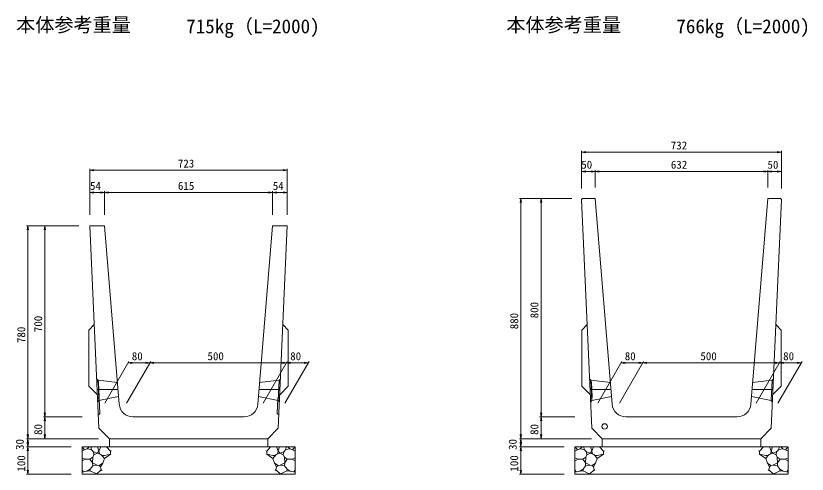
# Model space of a CAD drawing. Units: millimetres on the paper. Extents: x 0 to 841, y 0 to 594.
# Drawn here: x 187.8 to 332.7, y 121.5 to 205.5 of the extents above; entities that cross this region are included whole.
import ezdxf
from ezdxf.enums import TextEntityAlignment as Align

# ---------------------------------------------------------------- set-up
doc = ezdxf.new("R2010")
doc.units = ezdxf.units.MM
doc.linetypes.add('CHAIN', pattern=[18.5, 12, -1.5, 3.5, -1.5])
doc.linetypes.add('DASHED', pattern=[7.5, 6, -1.5])
for name, color, linetype, lineweight in [('D-STR-DIM（寸法）', 7, 'Continuous', 18), ('D-STR-STRn（構造物）', 5, 'Continuous', 18), ('D-STR（構造物外形線）', 1, 'Continuous', 18)]:
    doc.layers.add(name, color=color, linetype=linetype, lineweight=lineweight)
doc.layers.add('D-STR-TXT（文字）', color=7, linetype='Continuous')
doc.styles.add('ＭＳ ゴシック', font='')
doc.styles.get('ＭＳ ゴシック').set_extended_font_data('MS Gothic')

msp = doc.modelspace()

# ---------------------------------------------------------------- linework, layer by layer
at = {"layer": 'D-STR-DIM（寸法）'}
for p, q in [((291.398, 173.832), (291.398, 180.767)), ((291.398, 180.517), (292.148, 180.642)), ((291.398, 180.517), (291.498, 180.517)), ((292.148, 180.392), (291.398, 180.517)), ((291.498, 180.517), (327.88, 180.517)), ((327.23, 180.642), (327.98, 180.517)), ((327.98, 180.517), (327.23, 180.392)), ((327.98, 180.517), (327.88, 180.517)), ((327.98, 173.832), (327.98, 180.767)), ((201.363, 169.032), (201.363, 177.453)), ((201.363, 177.203), (202.113, 177.328)), ((201.363, 177.203), (201.463, 177.203)), ((202.113, 177.078), (201.363, 177.203)), ((201.463, 177.203), (237.413, 177.203)), ((236.763, 177.328), (237.513, 177.203)), ((237.513, 177.203), (236.763, 177.078)), ((237.513, 177.203), (237.413, 177.203)), ((237.513, 169.032), (237.513, 177.453)), ((291.398, 173.832), (291.398, 177.241)), ((291.398, 176.991), (292.148, 177.116)), ((291.398, 176.991), (291.498, 176.991)), ((292.148, 176.866), (291.398, 176.991)), ((293.789, 176.991), (291.498, 176.991)), ((293.139, 177.116), (293.889, 176.991)), ((293.889, 176.991), (293.139, 176.866)), ((293.889, 176.991), (293.789, 176.991)), ((293.889, 174.032), (293.889, 177.241)), ((293.889, 174.032), (293.889, 177.241)), ((293.889, 176.991), (294.639, 177.116)), ((293.889, 176.991), (293.989, 176.991)), ((294.639, 176.866), (293.889, 176.991)), ((325.389, 176.991), (293.989, 176.991)), ((324.739, 177.116), (325.489, 176.991)), ((325.489, 176.991), (324.739, 176.866)), ((325.489, 176.991), (325.389, 176.991)), ((325.489, 174.032), (325.489, 177.241)), ((325.489, 174.032), (325.489, 177.241)), ((325.489, 176.991), (326.239, 177.116)), ((325.489, 176.991), (325.589, 176.991)), ((326.239, 176.866), (325.489, 176.991)), ((325.589, 176.991), (327.88, 176.991)), ((327.23, 177.116), (327.98, 176.991)), ((327.98, 176.991), (327.23, 176.866)), ((327.98, 176.991), (327.88, 176.991)), ((327.98, 173.832), (327.98, 177.241)), ((201.363, 169.032), (201.363, 173.359)), ((201.363, 173.109), (202.113, 173.234)), ((201.363, 173.109), (201.463, 173.109)), ((202.113, 172.984), (201.363, 173.109)), ((203.951, 173.109), (201.463, 173.109)), ((203.301, 173.234), (204.051, 173.109)), ((204.051, 173.109), (203.301, 172.984)), ((204.051, 173.109), (203.951, 173.109)), ((204.051, 169.032), (204.051, 173.359)), ((204.051, 169.032), (204.051, 173.359)), ((204.051, 173.109), (204.801, 173.234)), ((204.051, 173.109), (204.151, 173.109)), ((204.801, 172.984), (204.051, 173.109)), ((234.726, 173.109), (204.151, 173.109)), ((234.076, 173.234), (234.826, 173.109)), ((234.826, 173.109), (234.076, 172.984)), ((234.826, 173.109), (234.726, 173.109)), ((234.826, 169.032), (234.826, 173.359)), ((234.826, 169.032), (234.826, 173.359)), ((234.826, 173.109), (235.576, 173.234)), ((234.826, 173.109), (234.926, 173.109)), ((235.576, 172.984), (234.826, 173.109)), ((237.413, 173.109), (234.926, 173.109)), ((236.763, 173.234), (237.513, 173.109)), ((237.513, 173.109), (236.763, 172.984)), ((237.513, 173.109), (237.413, 173.109)), ((237.513, 169.032), (237.513, 173.359)), ((289.589, 172.032), (280.026, 172.032)), ((280.151, 171.282), (280.276, 172.032)), ((280.276, 172.032), (280.276, 171.932)), ((280.276, 172.032), (280.401, 171.282)), ((280.276, 171.932), (280.276, 128.132)), ((289.589, 172.032), (283.719, 172.032)), ((283.844, 171.282), (283.969, 172.032)), ((283.969, 172.032), (283.969, 171.932)), ((283.969, 172.032), (284.094, 171.282)), ((283.969, 132.132), (283.969, 171.932)), ((199.363, 167.032), (189.774, 167.032)), ((189.899, 166.282), (190.024, 167.032)), ((190.024, 167.032), (190.024, 166.932)), ((190.024, 167.032), (190.149, 166.282)), ((190.024, 166.932), (190.024, 128.132)), ((199.363, 167.032), (192.873, 167.032)), ((192.998, 166.282), (193.123, 167.032)), ((193.123, 167.032), (193.123, 166.932)), ((193.123, 167.032), (193.248, 166.282)), ((193.123, 132.132), (193.123, 166.932)), ((204.093, 134.532), (208.501, 142.168)), ((208.093, 134.532), (212.501, 142.168)), ((208.093, 134.532), (212.501, 142.168)), ((208.357, 141.918), (209.107, 142.043)), ((211.607, 142.043), (212.357, 141.918)), ((212.357, 141.918), (213.107, 142.043)), ((233.093, 134.532), (237.501, 142.168)), ((233.093, 134.532), (237.501, 142.168)), ((236.607, 142.043), (237.357, 141.918)), ((237.093, 134.532), (241.501, 142.168)), ((237.357, 141.918), (238.107, 142.043)), ((240.607, 142.043), (241.357, 141.918)), ((294.344, 134.532), (298.752, 142.168)), ((298.344, 134.532), (302.752, 142.168)), ((298.344, 134.532), (302.752, 142.168)), ((298.608, 141.918), (299.358, 142.043)), ((301.858, 142.043), (302.608, 141.918)), ((302.608, 141.918), (303.358, 142.043)), ((323.344, 134.532), (327.752, 142.168)), ((323.344, 134.532), (327.752, 142.168)), ((326.858, 142.043), (327.608, 141.918)), ((327.344, 134.532), (331.752, 142.168)), ((327.608, 141.918), (328.358, 142.043)), ((330.858, 142.043), (331.608, 141.918)), ((208.357, 141.918), (208.457, 141.918)), ((209.107, 141.793), (208.357, 141.918)), ((212.257, 141.918), (208.457, 141.918)), ((212.357, 141.918), (211.607, 141.793)), ((212.357, 141.918), (212.257, 141.918)), ((212.357, 141.918), (212.457, 141.918)), ((213.107, 141.793), (212.357, 141.918)), ((212.457, 141.918), (237.257, 141.918)), ((237.357, 141.918), (236.607, 141.793)), ((237.357, 141.918), (237.257, 141.918)), ((237.357, 141.918), (237.457, 141.918)), ((238.107, 141.793), (237.357, 141.918)), ((237.457, 141.918), (241.257, 141.918)), ((241.357, 141.918), (240.607, 141.793)), ((241.357, 141.918), (241.257, 141.918)), ((298.608, 141.918), (298.708, 141.918)), ((299.358, 141.793), (298.608, 141.918)), ((302.508, 141.918), (298.708, 141.918)), ((302.608, 141.918), (301.858, 141.793)), ((302.608, 141.918), (302.508, 141.918)), ((302.608, 141.918), (302.708, 141.918)), ((303.358, 141.793), (302.608, 141.918)), ((302.708, 141.918), (327.508, 141.918)), ((327.608, 141.918), (326.858, 141.793)), ((327.608, 141.918), (327.508, 141.918)), ((327.608, 141.918), (327.708, 141.918)), ((328.358, 141.793), (327.608, 141.918)), ((327.708, 141.918), (331.508, 141.918)), ((331.608, 141.918), (330.858, 141.793)), ((331.608, 141.918), (331.508, 141.918)), ((199.928, 132.032), (192.873, 132.032)), ((199.928, 132.032), (192.873, 132.032)), ((193.123, 132.032), (192.998, 132.782)), ((192.998, 131.282), (193.123, 132.032)), ((193.248, 132.782), (193.123, 132.032)), ((193.123, 132.032), (193.123, 132.132)), ((193.123, 132.032), (193.123, 131.932)), ((193.123, 132.032), (193.248, 131.282)), ((193.123, 131.932), (193.123, 128.132)), ((290.179, 132.032), (283.719, 132.032)), ((290.179, 132.032), (283.719, 132.032)), ((283.969, 132.032), (283.844, 132.782)), ((283.844, 131.282), (283.969, 132.032)), ((284.094, 132.782), (283.969, 132.032)), ((283.969, 132.032), (283.969, 132.132)), ((283.969, 132.032), (283.969, 131.932)), ((283.969, 132.032), (284.094, 131.282)), ((283.969, 131.932), (283.969, 128.132)), ((198.015, 128.032), (189.774, 128.032)), ((202.938, 128.032), (189.774, 128.032)), ((190.024, 128.032), (189.899, 128.782)), ((189.899, 127.282), (190.024, 128.032)), ((190.149, 128.782), (190.024, 128.032)), ((190.024, 128.032), (190.024, 128.132)), ((190.024, 128.032), (190.024, 127.932)), ((190.024, 128.032), (190.149, 127.282)), ((190.024, 127.932), (190.024, 126.632)), ((202.938, 128.032), (192.873, 128.032)), ((193.123, 128.032), (192.998, 128.782)), ((193.248, 128.782), (193.123, 128.032)), ((193.123, 128.032), (193.123, 128.132)), ((288.266, 128.032), (280.026, 128.032)), ((293.189, 128.032), (280.026, 128.032)), ((280.276, 128.032), (280.151, 128.782)), ((280.151, 127.282), (280.276, 128.032)), ((280.401, 128.782), (280.276, 128.032)), ((280.276, 128.032), (280.276, 128.132)), ((280.276, 128.032), (280.276, 127.932)), ((280.276, 128.032), (280.401, 127.282)), ((280.276, 127.932), (280.276, 126.632)), ((293.189, 128.032), (283.719, 128.032)), ((283.969, 128.032), (283.844, 128.782)), ((284.094, 128.782), (283.969, 128.032)), ((283.969, 128.032), (283.969, 128.132)), ((197.938, 126.532), (189.774, 126.532)), ((197.938, 126.532), (189.774, 126.532)), ((190.024, 126.532), (189.899, 127.282)), ((189.899, 125.782), (190.024, 126.532)), ((190.149, 127.282), (190.024, 126.532)), ((190.024, 126.532), (190.024, 126.632)), ((190.024, 126.532), (190.024, 126.432)), ((190.024, 126.532), (190.149, 125.782)), ((190.024, 126.432), (190.024, 121.632)), ((288.189, 126.532), (280.026, 126.532)), ((288.189, 126.532), (280.026, 126.532)), ((280.276, 126.532), (280.151, 127.282)), ((280.151, 125.782), (280.276, 126.532)), ((280.401, 127.282), (280.276, 126.532)), ((280.276, 126.532), (280.276, 126.632)), ((280.276, 126.532), (280.276, 126.432)), ((280.276, 126.532), (280.401, 125.782)), ((280.276, 126.432), (280.276, 121.632)), ((190.024, 121.532), (189.899, 122.282)), ((190.149, 122.282), (190.024, 121.532)), ((280.276, 121.532), (280.151, 122.282)), ((280.401, 122.282), (280.276, 121.532)), ((197.938, 121.532), (189.774, 121.532)), ((190.024, 121.532), (190.024, 121.632)), ((288.189, 121.532), (280.026, 121.532)), ((280.276, 121.532), (280.276, 121.632))]:
    msp.add_line(p, q, dxfattribs=at)
at = {"layer": 'D-STR-STRn（構造物）'}
for p, q in [((204.938, 128.032), (204.938, 126.532)), ((233.938, 128.032), (233.938, 126.532)), ((295.189, 128.032), (295.189, 126.532)), ((324.189, 128.032), (324.189, 126.532)), ((199.938, 126.532), (238.916, 126.532)), ((199.938, 126.532), (199.938, 121.532)), ((200.398, 126.011), (199.96, 126.532)), ((200.903, 126.173), (200.398, 126.011)), ((200.903, 126.173), (201.235, 126.532)), ((201.602, 126.061), (200.903, 126.173)), ((201.602, 126.061), (201.576, 126.532)), ((202.023, 125.602), (201.602, 126.061)), ((202.785, 126.532), (203.038, 125.732)), ((203.038, 125.732), (203.35, 126.532)), ((204.41, 126.532), (205.13, 125.729)), ((234.466, 126.532), (233.746, 125.729)), ((235.838, 125.732), (235.526, 126.532)), ((236.091, 126.532), (235.838, 125.732)), ((236.853, 125.602), (237.274, 126.061)), ((237.274, 126.061), (237.3, 126.532)), ((237.274, 126.061), (237.973, 126.173)), ((237.973, 126.173), (237.641, 126.532)), ((237.973, 126.173), (238.478, 126.011)), ((238.478, 126.011), (238.916, 126.532)), ((238.938, 126.532), (238.938, 121.532)), ((290.189, 126.532), (329.167, 126.532)), ((290.189, 126.532), (290.189, 121.532)), ((290.649, 126.011), (290.211, 126.532)), ((291.155, 126.173), (290.649, 126.011)), ((291.155, 126.173), (291.486, 126.532)), ((291.853, 126.061), (291.155, 126.173)), ((291.853, 126.061), (291.827, 126.532)), ((292.274, 125.602), (291.853, 126.061)), ((293.036, 126.532), (293.289, 125.732)), ((293.289, 125.732), (293.601, 126.532)), ((294.661, 126.532), (295.381, 125.729)), ((324.718, 126.532), (323.998, 125.729)), ((326.089, 125.732), (325.777, 126.532)), ((326.342, 126.532), (326.089, 125.732)), ((327.104, 125.602), (327.526, 126.061)), ((327.526, 126.061), (327.551, 126.532)), ((327.526, 126.061), (328.224, 126.173)), ((328.224, 126.173), (327.892, 126.532)), ((328.224, 126.173), (328.729, 126.011)), ((328.729, 126.011), (329.167, 126.532)), ((329.189, 126.532), (329.189, 121.532)), ((200.398, 126.011), (199.938, 125.74)), ((201.378, 124.256), (201.896, 124.658)), ((201.835, 123.621), (201.896, 124.658)), ((201.896, 124.658), (202.099, 125.066)), ((202.099, 125.066), (202.023, 125.602)), ((202.691, 125.372), (202.023, 125.602)), ((202.099, 125.066), (202.691, 125.372)), ((203.038, 125.732), (202.691, 125.372)), ((202.691, 125.372), (203.405, 125.108)), ((203.038, 125.732), (203.173, 125.194)), ((203.405, 125.108), (203.67, 124.856)), ((203.537, 124.982), (204.022, 124.935)), ((203.67, 124.856), (204.027, 124.381)), ((204.022, 124.935), (205.13, 125.219)), ((204.027, 124.381), (205.13, 125.219)), ((205.13, 125.729), (205.318, 125.824)), ((205.13, 125.729), (205.13, 125.219)), ((205.13, 125.219), (205.151, 125.214)), ((233.746, 125.729), (233.558, 125.824)), ((233.746, 125.219), (233.725, 125.214)), ((233.746, 125.729), (233.746, 125.219)), ((234.854, 124.935), (233.746, 125.219)), ((234.849, 124.381), (233.746, 125.219)), ((235.206, 124.856), (234.849, 124.381)), ((235.339, 124.982), (234.854, 124.935)), ((235.471, 125.108), (235.206, 124.856)), ((236.185, 125.372), (235.471, 125.108)), ((235.838, 125.732), (235.703, 125.194)), ((235.838, 125.732), (236.185, 125.372)), ((236.185, 125.372), (236.853, 125.602)), ((236.777, 125.066), (236.185, 125.372)), ((236.777, 125.066), (236.853, 125.602)), ((236.98, 124.658), (236.777, 125.066)), ((237.041, 123.621), (236.98, 124.658)), ((237.498, 124.256), (236.98, 124.658)), ((238.478, 126.011), (238.938, 125.74)), ((290.649, 126.011), (290.189, 125.74)), ((291.629, 124.256), (292.147, 124.658)), ((292.086, 123.621), (292.147, 124.658)), ((292.147, 124.658), (292.351, 125.066)), ((292.351, 125.066), (292.274, 125.602)), ((292.942, 125.372), (292.274, 125.602)), ((292.351, 125.066), (292.942, 125.372)), ((293.289, 125.732), (292.942, 125.372)), ((292.942, 125.372), (293.656, 125.108)), ((293.289, 125.732), (293.424, 125.194)), ((293.656, 125.108), (293.921, 124.856)), ((293.789, 124.982), (294.273, 124.935)), ((293.921, 124.856), (294.278, 124.381)), ((294.273, 124.935), (295.381, 125.219)), ((294.278, 124.381), (295.381, 125.219)), ((295.381, 125.729), (295.57, 125.824)), ((295.381, 125.729), (295.381, 125.219)), ((295.381, 125.219), (295.402, 125.214)), ((323.998, 125.729), (323.809, 125.824)), ((323.998, 125.219), (323.976, 125.214)), ((323.998, 125.729), (323.998, 125.219)), ((325.105, 124.935), (323.998, 125.219)), ((325.1, 124.381), (323.998, 125.219)), ((325.457, 124.856), (325.1, 124.381)), ((325.59, 124.982), (325.105, 124.935)), ((325.722, 125.108), (325.457, 124.856)), ((326.436, 125.372), (325.722, 125.108)), ((326.089, 125.732), (325.954, 125.194)), ((326.089, 125.732), (326.436, 125.372)), ((326.436, 125.372), (327.104, 125.602)), ((327.028, 125.066), (326.436, 125.372)), ((327.028, 125.066), (327.104, 125.602)), ((327.231, 124.658), (327.028, 125.066)), ((327.292, 123.621), (327.231, 124.658)), ((327.749, 124.256), (327.231, 124.658)), ((328.729, 126.011), (329.189, 125.74)), ((200.498, 124.27), (199.938, 124.506)), ((199.938, 123.952), (200.498, 124.27)), ((200.498, 124.27), (201.378, 124.256)), ((201.835, 123.621), (201.378, 124.256)), ((201.89, 123.037), (201.835, 123.621)), ((201.835, 123.621), (202.693, 123.157)), ((202.693, 123.157), (201.89, 123.037)), ((203.055, 123.13), (202.693, 123.157)), ((203.713, 123.541), (203.055, 123.13)), ((203.329, 122.849), (203.713, 123.541)), ((204.027, 124.381), (203.713, 123.541)), ((234.849, 124.381), (235.163, 123.541)), ((235.547, 122.849), (235.163, 123.541)), ((235.163, 123.541), (235.821, 123.13)), ((235.821, 123.13), (236.183, 123.157)), ((237.041, 123.621), (236.183, 123.157)), ((236.183, 123.157), (236.986, 123.037)), ((236.986, 123.037), (237.041, 123.621)), ((237.041, 123.621), (237.498, 124.256)), ((238.378, 124.27), (237.498, 124.256)), ((238.378, 124.27), (238.938, 124.506)), ((238.938, 123.952), (238.378, 124.27)), ((290.749, 124.27), (290.189, 124.506)), ((290.189, 123.952), (290.749, 124.27)), ((290.749, 124.27), (291.629, 124.256)), ((292.086, 123.621), (291.629, 124.256)), ((292.141, 123.037), (292.086, 123.621)), ((292.086, 123.621), (292.944, 123.157)), ((292.944, 123.157), (292.141, 123.037)), ((293.307, 123.13), (292.944, 123.157)), ((293.964, 123.541), (293.307, 123.13)), ((293.58, 122.849), (293.964, 123.541)), ((294.278, 124.381), (293.964, 123.541)), ((325.1, 124.381), (325.415, 123.541)), ((325.798, 122.849), (325.415, 123.541)), ((325.415, 123.541), (326.072, 123.13)), ((326.072, 123.13), (326.434, 123.157)), ((327.292, 123.621), (326.434, 123.157)), ((326.434, 123.157), (327.238, 123.037)), ((327.238, 123.037), (327.292, 123.621)), ((327.292, 123.621), (327.749, 124.256)), ((328.629, 124.27), (327.749, 124.256)), ((328.629, 124.27), (329.189, 124.506)), ((329.189, 123.952), (328.629, 124.27)), ((200.161, 121.951), (199.938, 122.416)), ((200.825, 122.111), (199.938, 121.896)), ((200.825, 122.111), (201.414, 122.434)), ((201.368, 122.131), (200.825, 122.111)), ((202.735, 121.532), (201.368, 122.131)), ((201.414, 122.434), (201.89, 123.037)), ((201.414, 122.434), (201.426, 122.134)), ((202.645, 121.571), (203.431, 122.357)), ((203.055, 123.13), (203.329, 122.849)), ((203.431, 122.357), (203.329, 122.849)), ((203.431, 122.357), (203.6, 122.2)), ((235.445, 122.357), (235.276, 122.2)), ((235.445, 122.357), (235.547, 122.849)), ((236.231, 121.571), (235.445, 122.357)), ((235.821, 123.13), (235.547, 122.849)), ((236.141, 121.532), (237.508, 122.131)), ((237.462, 122.434), (236.986, 123.037)), ((237.462, 122.434), (237.45, 122.134)), ((238.051, 122.111), (237.462, 122.434)), ((237.508, 122.131), (238.051, 122.111)), ((238.051, 122.111), (238.938, 121.896)), ((238.715, 121.951), (238.938, 122.416)), ((290.413, 121.951), (290.189, 122.416)), ((291.076, 122.111), (290.189, 121.896)), ((291.076, 122.111), (291.666, 122.434)), ((291.619, 122.131), (291.076, 122.111)), ((292.986, 121.532), (291.619, 122.131)), ((291.666, 122.434), (292.141, 123.037)), ((291.666, 122.434), (291.677, 122.134)), ((292.896, 121.571), (293.683, 122.357)), ((293.307, 123.13), (293.58, 122.849)), ((293.683, 122.357), (293.58, 122.849)), ((293.683, 122.357), (293.851, 122.2)), ((325.696, 122.357), (325.527, 122.2)), ((325.696, 122.357), (325.798, 122.849)), ((326.482, 121.571), (325.696, 122.357)), ((326.072, 123.13), (325.798, 122.849)), ((326.393, 121.532), (327.759, 122.131)), ((327.713, 122.434), (327.238, 123.037)), ((327.713, 122.434), (327.702, 122.134)), ((328.302, 122.111), (327.713, 122.434)), ((327.759, 122.131), (328.302, 122.111)), ((328.302, 122.111), (329.189, 121.896)), ((328.966, 121.951), (329.189, 122.416)), ((199.938, 121.532), (238.938, 121.532)), ((290.189, 121.532), (329.189, 121.532))]:
    msp.add_line(p, q, dxfattribs=at)
at = {"layer": 'D-STR（構造物外形線）'}
for p, q in [((291.589, 172.032), (291.398, 171.832)), ((293.283, 129.938), (291.398, 171.832)), ((293.889, 172.032), (291.589, 172.032)), ((293.889, 172.032), (297, 134.326)), ((325.489, 172.032), (322.378, 134.326)), ((325.489, 172.032), (327.789, 172.032)), ((326.095, 129.938), (327.98, 171.832)), ((327.789, 172.032), (327.98, 171.832)), ((203.032, 129.938), (201.363, 167.032)), ((204.051, 167.032), (201.363, 167.032)), ((204.051, 167.032), (206.749, 134.326)), ((234.826, 167.032), (232.127, 134.326)), ((234.826, 167.032), (237.513, 167.032)), ((235.844, 129.938), (237.513, 167.032)), ((201.188, 147.932), (202.178, 148.922)), ((201.188, 147.932), (201.188, 137.632)), ((237.688, 147.932), (236.698, 148.922)), ((237.688, 147.932), (237.688, 137.632)), ((291.439, 147.932), (292.429, 148.922)), ((291.439, 147.932), (291.439, 137.632)), ((327.939, 147.932), (326.949, 148.922)), ((327.939, 147.932), (327.939, 137.632)), ((202.64, 138.657), (202.951, 138.407)), ((203.075, 135.657), (202.951, 138.407)), ((292.891, 138.657), (293.203, 138.407)), ((293.326, 135.657), (293.203, 138.407)), ((201.188, 137.632), (202.757, 136.063)), ((237.688, 137.632), (236.119, 136.063)), ((291.439, 137.632), (293.008, 136.063)), ((327.939, 137.632), (326.371, 136.063)), ((202.775, 135.657), (203.086, 135.407)), ((203.075, 135.657), (202.786, 135.407)), ((203.21, 132.657), (203.086, 135.407)), ((235.666, 132.657), (235.79, 135.407)), ((236.101, 135.657), (235.79, 135.407)), ((293.326, 135.657), (293.037, 135.407)), ((203.21, 132.657), (202.921, 132.407)), ((229.636, 132.032), (209.24, 132.032)), ((235.666, 132.657), (235.955, 132.407)), ((319.887, 132.032), (299.491, 132.032)), ((204.938, 128.032), (203.032, 129.938)), ((233.938, 128.032), (235.844, 129.938)), ((295.189, 128.032), (293.283, 129.938)), ((324.189, 128.032), (326.095, 129.938)), ((233.938, 128.032), (204.938, 128.032)), ((324.189, 128.032), (295.189, 128.032))]:
    msp.add_line(p, q, dxfattribs=at)
at = {"layer": 'D-STR（構造物外形線）', "linetype": 'DASHED'}
for p, q in [((202.861, 138.745), (202.626, 138.96)), ((206.421, 138.296), (202.861, 138.745)), ((203.03, 134.999), (202.861, 138.745)), ((232.455, 138.296), (236.015, 138.745)), ((235.846, 134.999), (236.015, 138.745)), ((236.015, 138.745), (236.25, 138.96)), ((293.112, 138.745), (292.877, 138.96)), ((296.672, 138.296), (293.112, 138.745)), ((293.281, 134.999), (293.112, 138.745)), ((322.706, 138.296), (326.266, 138.745)), ((326.097, 134.999), (326.266, 138.745)), ((326.266, 138.745), (326.501, 138.96)), ((203.03, 134.999), (202.815, 134.764)), ((206.628, 135.786), (203.03, 134.999)), ((232.248, 135.786), (235.846, 134.999)), ((235.846, 134.999), (236.061, 134.764)), ((293.281, 134.999), (293.066, 134.764)), ((296.879, 135.786), (293.281, 134.999)), ((322.499, 135.786), (326.097, 134.999)), ((326.097, 134.999), (326.312, 134.764))]:
    msp.add_line(p, q, dxfattribs=at)
at = {"layer": 'D-STR（構造物外形線）', "linetype": 'CHAIN'}
for p, q in [((202.713, 137.032), (206.526, 137.032)), ((236.163, 137.032), (232.351, 137.032)), ((292.964, 137.032), (296.777, 137.032)), ((326.414, 137.032), (322.602, 137.032))]:
    msp.add_line(p, q, dxfattribs=at)
at = {"layer": 'D-STR（構造物外形線）'}
msp.add_circle((295.619, 130.282), 0.5, dxfattribs=at)
for centre, start, end in [((209.24, 134.532), 184.71622, 270), ((229.636, 134.532), 270, 355.28378), ((299.491, 134.532), 184.71622, 270), ((319.887, 134.532), 270, 355.28378)]:
    msp.add_arc(centre, 2.5, start, end, dxfattribs=at)

# ---------------------------------------------------------------- texts
at = {"layer": 'D-STR-DIM（寸法）', "style": 'ＭＳ ゴシック'}
for s, p in [('732', (307.73, 180.567)), ('723', (217.484, 177.253)), ('50', (291.339, 177.041)), ('632', (307.74, 177.041)), ('50', (325.43, 177.041)), ('54', (201.397, 173.159)), ('615', (217.494, 173.159)), ('54', (234.86, 173.159)), ('80', (209.052, 141.968)), ('500', (222.903, 141.968)), ('80', (238.052, 141.968)), ('80', (299.303, 141.968)), ('500', (313.154, 141.968)), ('80', (328.303, 141.968))]:
    msp.add_text(s, height=1.466, dxfattribs=at).set_placement(p, align=Align.BOTTOM_LEFT)
for s, p in [('800', (283.919, 150.078)), ('880', (280.226, 148.078)), ('700', (193.073, 147.552)), ('780', (189.974, 145.552)), ('80', (193.073, 128.727)), ('80', (283.919, 128.727)), ('30', (189.699, 125.977)), ('30', (279.951, 125.977)), ('100', (189.974, 122.007)), ('100', (280.226, 122.007))]:
    msp.add_text(s, height=1.466, rotation=90, dxfattribs=at).set_placement(p, align=Align.BOTTOM_LEFT)
at = {"layer": 'D-STR-TXT（文字）', "style": 'ＭＳ ゴシック'}
for s, p in [('本体参考重量', (187.877, 201.771)), ('715kg（L=2000)', (218.997, 201.508)), ('本体参考重量', (277.623, 201.771)), ('766kg（L=2000)', (308.743, 201.508))]:
    msp.add_text(s, height=2.566, dxfattribs=at).set_placement(p, align=Align.BOTTOM_LEFT)

doc.saveas('drawing.dxf')
